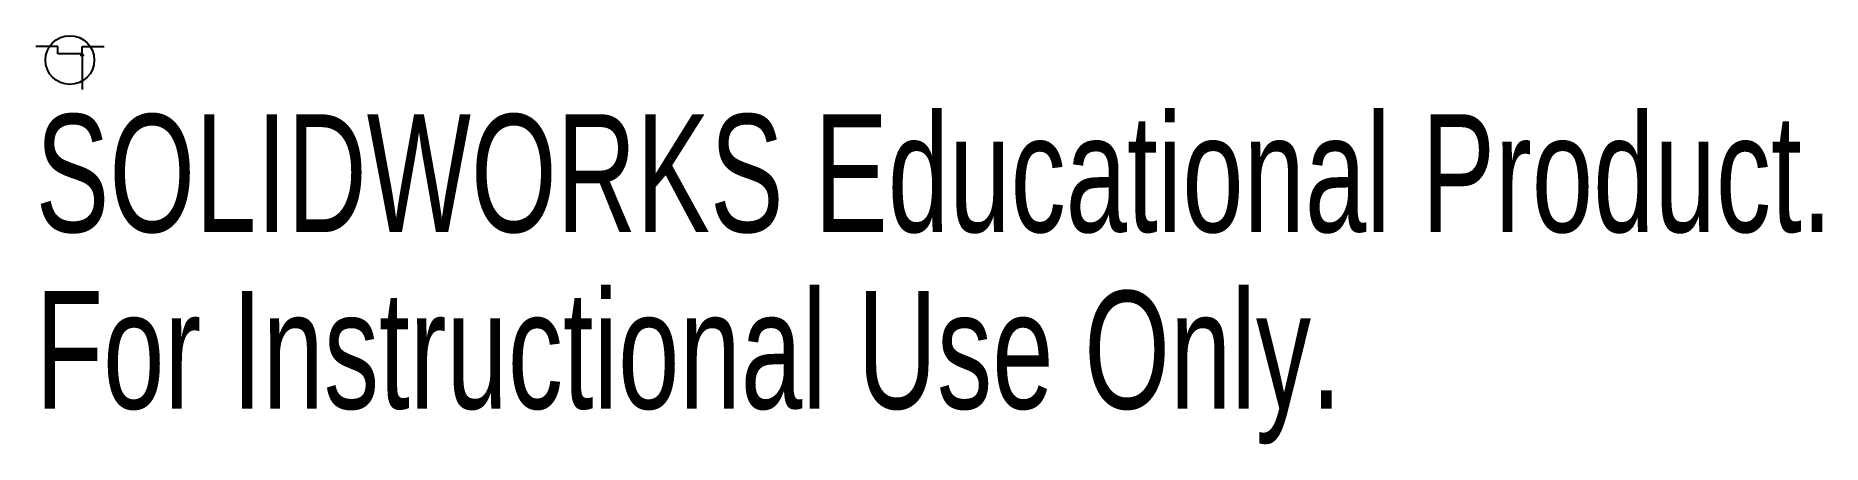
# Model space of a CAD drawing. Header units: millimetres. Extents: x -1.4 to 71.9, y -15.8 to 1.
import ezdxf

# ---------------------------------------------------------------- set-up
doc = ezdxf.new("R2010")
doc.units = ezdxf.units.MM
doc.styles.add('SLDTEXTSTYLE0', font='TXT', dxfattribs={"width": 0.7})

msp = doc.modelspace()

# ---------------------------------------------------------------- linework, layer by layer
at = {"color": 7, "linetype": 'Continuous'}
for p, q in [((-0.5, 0.559), (-1.4, 0.559)), ((-0.5, 0.257), (-0.5, 0.559)), ((0.5, 0.257), (-0.5, 0.257)), ((0.5, 0.257), (0.427, 0.183)), ((0.573, 0.183), (0.427, 0.183)), ((0.5, 0.257), (0.5, 0.559)), ((0.5, 0.559), (1.4, 0.559)), ((0.5, 0.257), (0.573, 0.183)), ((0.5, 0.183), (0.5, -1.205))]:
    msp.add_line(p, q, dxfattribs=at)
msp.add_circle((0, 0), 1, dxfattribs=at)

# ---------------------------------------------------------------- texts
at = {"color": 7, "linetype": 'Continuous', "char_height": 4.83362, "attachment_point": 1, "style": 'SLDTEXTSTYLE0'}
for s, insert in [('SOLIDWORKS Educational Product.', (-1.4, -2.225)), ('For Instructional Use Only.', (-1.4, -9.475))]:
    msp.add_mtext(s, dxfattribs=dict(at, insert=insert))

doc.saveas('drawing.dxf')
